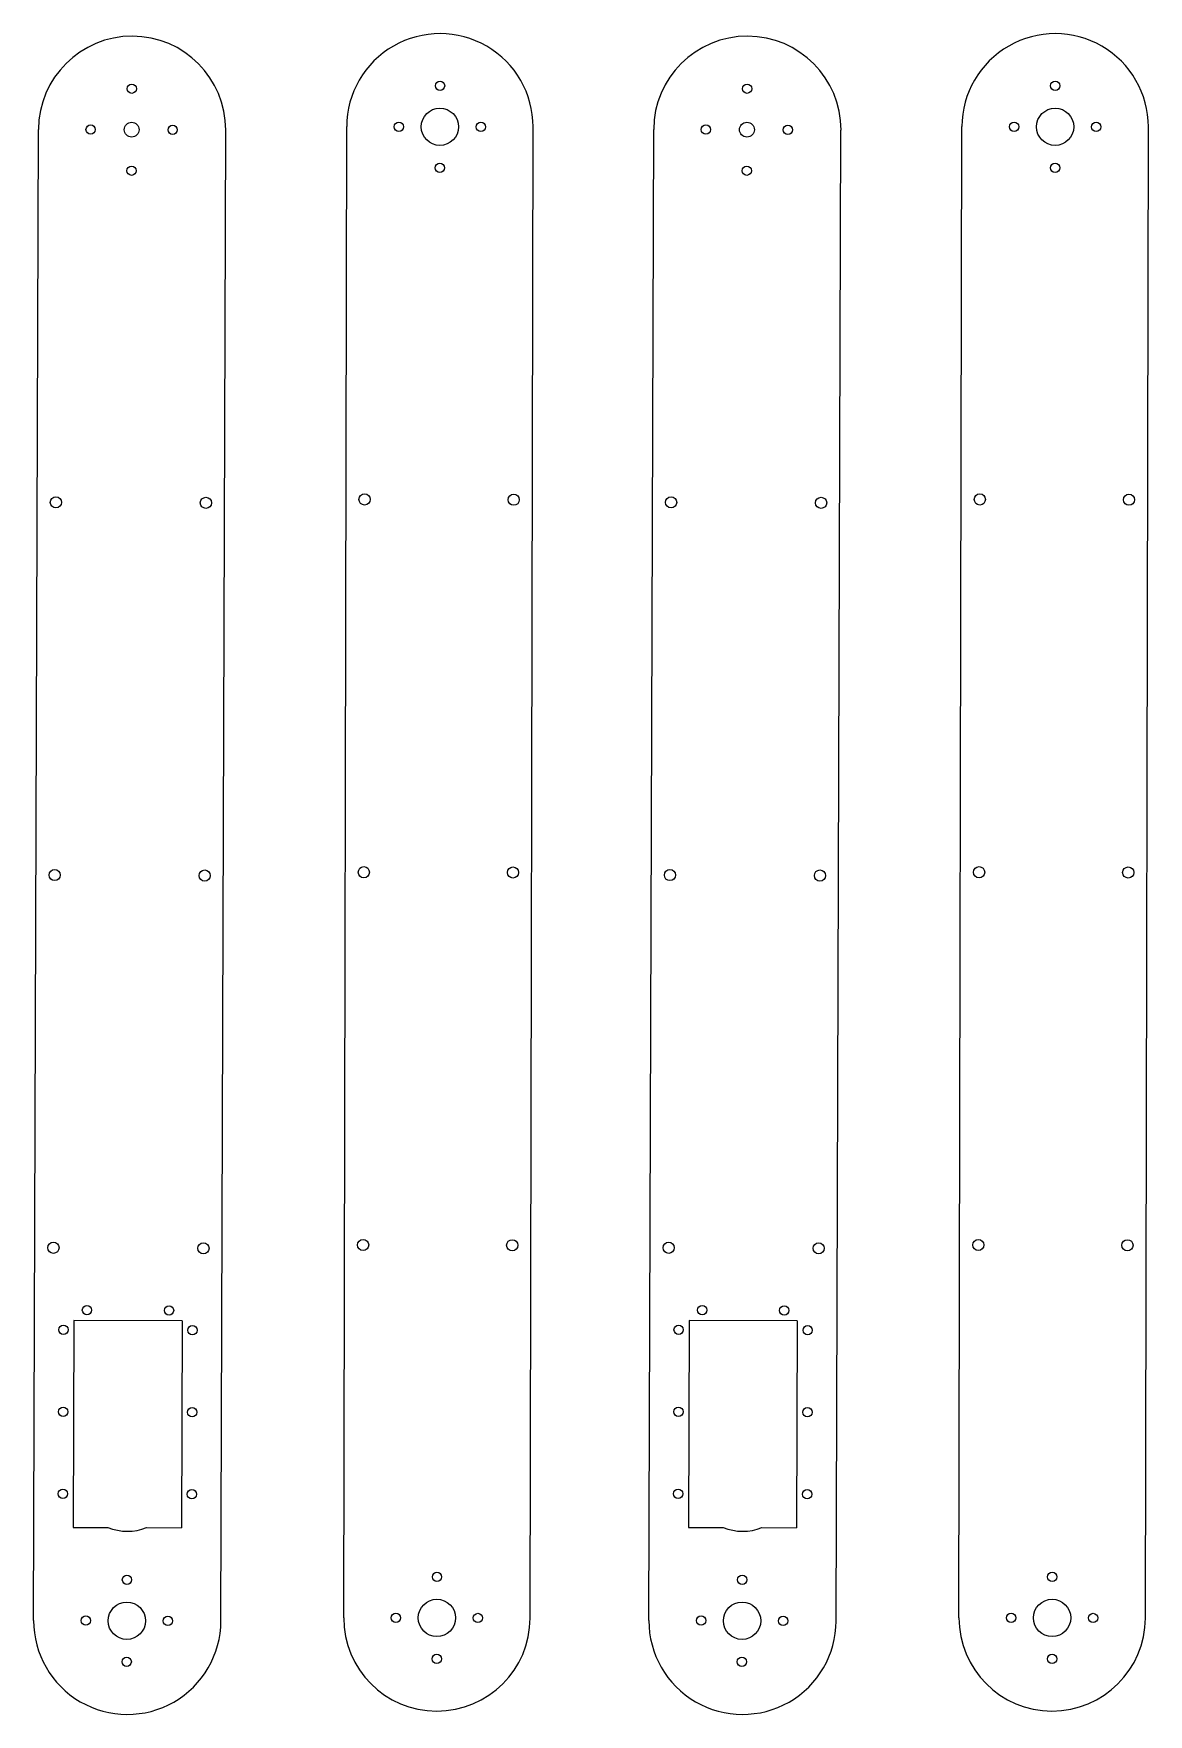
# Model space of a CAD drawing. Extents: x -25 to 274, y -25 to 426.
import ezdxf

# ---------------------------------------------------------------- set-up
doc = ezdxf.new("R2010")
doc.units = 0
doc.layers.get('0').update_dxf_attribs({"linetype": 'continuous'})

msp = doc.modelspace()

# ---------------------------------------------------------------- linework, layer by layer
at = {"color": 0}
for p, q in [((-25, 0.08), (-23.71, 400.04)), ((25.23, -0.08), (26.52, 399.88)), ((58.15, 0.82), (58.96, 400.82)), ((108.15, 0.72), (108.96, 400.72)), ((140, 0.08), (141.29, 400.04)), ((190.23, -0.08), (191.52, 399.88)), ((223.15, 0.82), (223.96, 400.82)), ((273.15, 0.72), (273.96, 400.72)), ((-14.2, 80.55), (-14.38, 25.05)), ((14.8, 80.45), (-14.2, 80.55)), ((14.8, 80.45), (14.62, 24.95)), ((150.8, 80.55), (150.62, 25.05)), ((179.8, 80.45), (150.8, 80.55)), ((179.8, 80.45), (179.62, 24.95)), ((-14.38, 25.05), (-5.08, 25.02)), ((5.31, 24.98), (14.62, 24.95)), ((150.62, 25.05), (159.92, 25.02)), ((170.31, 24.98), (179.62, 24.95))]:
    msp.add_line(p, q, dxfattribs=at)
for centre, radius in [((1.33, 411), 1.25), ((83.99, 411.77), 1.25), ((166.33, 411), 1.25), ((248.99, 411.77), 1.25), ((1.29, 400), 2), ((72.96, 400.79), 1.25), ((83.96, 400.77), 5), ((94.96, 400.75), 1.25), ((166.29, 400), 2), ((237.96, 400.79), 1.25), ((248.96, 400.77), 5), ((259.96, 400.75), 1.25), ((-9.71, 400.03), 1.25), ((12.29, 399.96), 1.25), ((155.29, 400.03), 1.25), ((177.29, 399.96), 1.25), ((1.26, 389), 1.25), ((83.94, 389.77), 1.25), ((166.26, 389), 1.25), ((248.94, 389.77), 1.25), ((63.76, 300.81), 1.5), ((103.76, 300.73), 1.5), ((228.76, 300.81), 1.5), ((268.76, 300.73), 1.5), ((-19.03, 300.03), 1.5), ((21.2, 299.9), 1.5), ((145.97, 300.03), 1.5), ((186.2, 299.9), 1.5), ((-19.35, 200.04), 1.5), ((20.88, 199.91), 1.5), ((63.56, 200.81), 1.5), ((103.56, 200.73), 1.5), ((145.65, 200.04), 1.5), ((185.88, 199.91), 1.5), ((228.56, 200.81), 1.5), ((268.56, 200.73), 1.5), ((-19.68, 100.05), 1.5), ((20.55, 99.92), 1.5), ((63.36, 100.81), 1.5), ((103.36, 100.73), 1.5), ((145.32, 100.05), 1.5), ((185.55, 99.92), 1.5), ((228.36, 100.81), 1.5), ((268.36, 100.73), 1.5), ((-10.69, 83.33), 1.25), ((11.31, 83.26), 1.25), ((154.31, 83.33), 1.25), ((176.31, 83.26), 1.25), ((-17.01, 78.06), 1.25), ((17.59, 77.94), 1.25), ((147.99, 78.06), 1.25), ((182.59, 77.94), 1.25), ((-17.08, 56.06), 1.25), ((17.52, 55.94), 1.25), ((147.92, 56.06), 1.25), ((182.52, 55.94), 1.25), ((-17.15, 34.06), 1.25), ((17.45, 33.94), 1.25), ((147.85, 34.06), 1.25), ((182.45, 33.94), 1.25), ((0.04, 11), 1.25), ((83.18, 11.77), 1.25), ((165.04, 11), 1.25), ((248.18, 11.77), 1.25), ((0, 0), 5), ((83.15, 0.77), 5), ((165, 0), 5), ((248.15, 0.77), 5), ((-11, 0.04), 1.25), ((11, -0.04), 1.25), ((72.15, 0.79), 1.25), ((94.15, 0.75), 1.25), ((154, 0.04), 1.25), ((176, -0.04), 1.25), ((237.15, 0.79), 1.25), ((259.15, 0.75), 1.25), ((83.13, -10.23), 1.25), ((248.13, -10.23), 1.25), ((-0.04, -11), 1.25), ((164.96, -11), 1.25)]:
    msp.add_circle(centre, radius, dxfattribs=at)
for centre, radius, start, end in [((1.41, 399.96), 25.12, -0.1849, 179.8151), ((83.96, 400.77), 25, -0.1159, 179.8841), ((166.41, 399.96), 25.12, -0.1849, 179.8151), ((248.96, 400.77), 25, -0.1159, 179.8841), ((0.16, 38), 14, -111.9717, -68.3981), ((165.16, 38), 14, -111.9717, -68.3981), ((0.12, 0), 25.12, 179.8151, -0.1849), ((83.15, 0.77), 25, 179.8841, -0.1159), ((165.12, 0), 25.12, 179.8151, -0.1849), ((248.15, 0.77), 25, 179.8841, -0.1159)]:
    msp.add_arc(centre, radius, start, end, dxfattribs=at)

doc.saveas('drawing.dxf')
